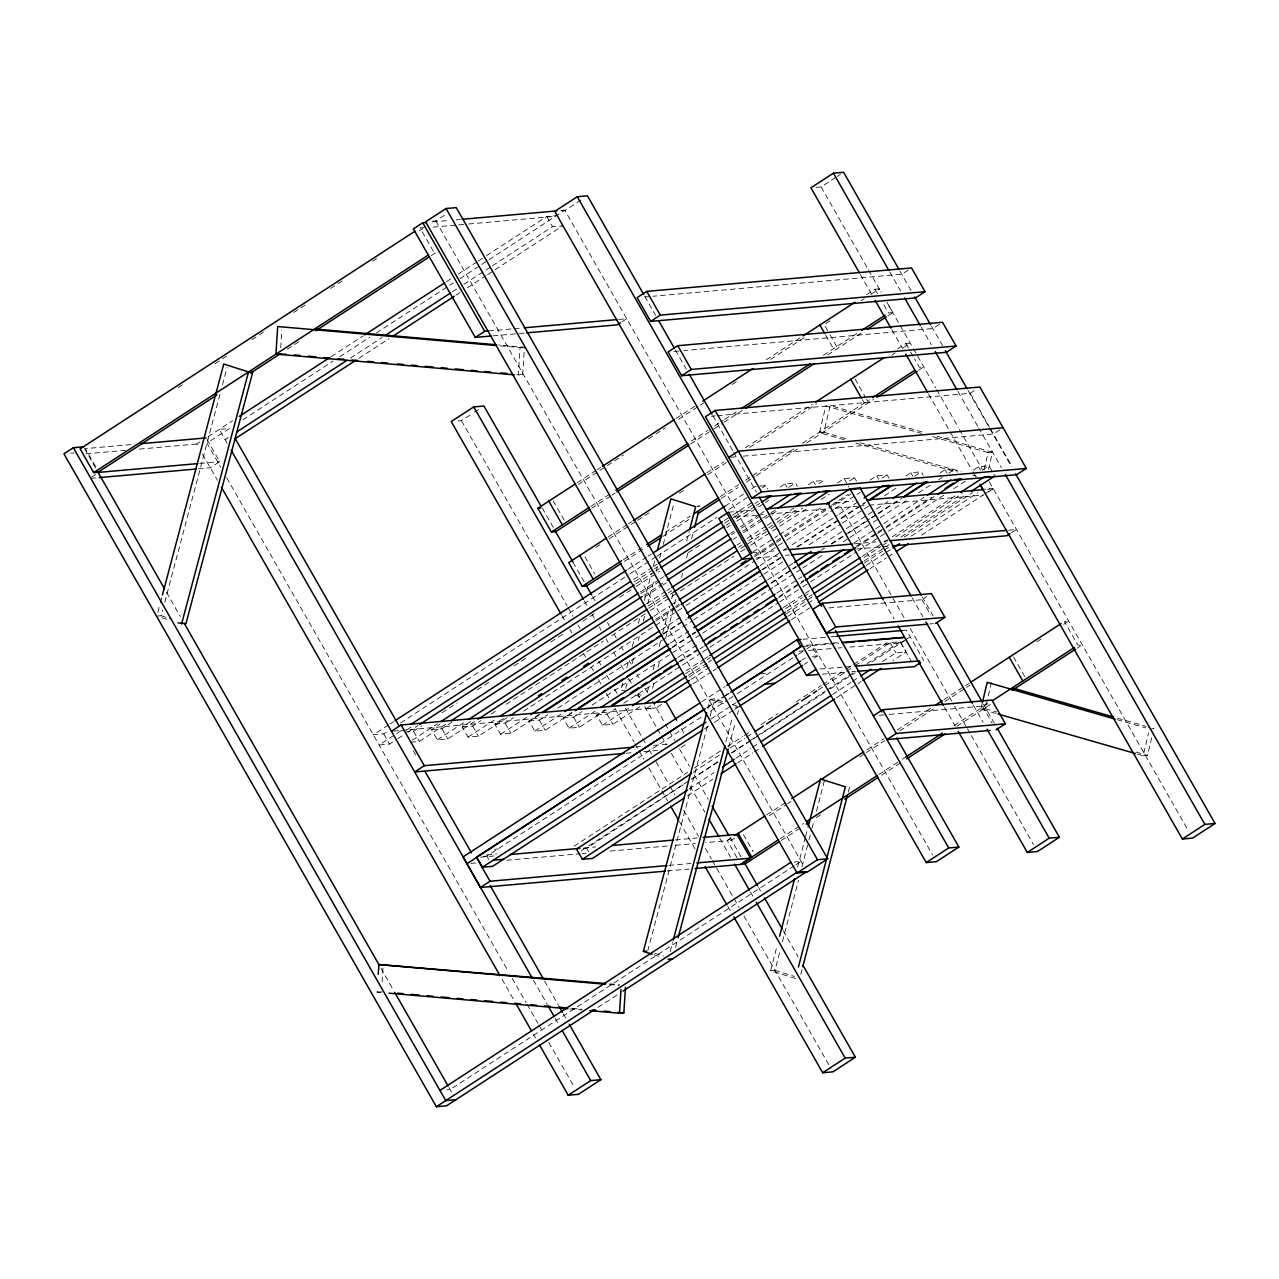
<?xml version="1.0" encoding="UTF-8"?>
<svg xmlns="http://www.w3.org/2000/svg" width="1279" height="1279" viewBox="0 0 1279 1279"><rect width="100%" height="100%" fill="white"/><g stroke="black" fill="none" stroke-linecap="round" stroke-linejoin="round"><path stroke-width="0.75" stroke-dasharray="5 3.75" d="M280.693 347.824L281.812 330.078M381.094 992.504L377.129 992.168L377.385 988.219M382.117 981.92L382.997 968.123M522.967 347.344L520.057 347.6L518.315 375.195L522.679 374.811L524.422 347.217L498.602 344.962M844.3 439.816L819.487 432.686L825.85 405.939L921.312 433.389M819.487 432.686L823.852 432.302L830.215 405.555L921.855 431.902M984.047 469.809L988.139 452.606L992.504 452.222L988.411 469.409M996.133 713.474L980.865 709.078L982.224 703.338M980.865 709.078L985.23 708.694L991.577 681.947M1137.415 754.098L1143.154 755.745L1148.59 732.819M1143.154 755.745L1147.519 755.361L1152.059 736.256M622.889 682.906L620.891 690.58L625.255 690.18M626.886 667.574L628.884 659.9M632.386 646.487L634.384 638.813M638.381 623.481L639.884 617.725M644.376 600.475L651.363 573.631M653.361 565.973L654.864 560.218M625.767 688.278L628.261 678.685M632.258 663.353L633.744 657.598M638.253 640.347L639.244 636.51M643.241 621.178L645.24 613.504M647.734 603.928L653.729 580.922M656.239 571.329L657.23 567.492M659.724 557.916L661.227 552.16M663.225 544.486L674.209 502.311M647.206 692.61L649.204 684.936M653.201 669.604L655.2 661.93M659.197 646.598L660.699 640.843M662.698 633.185L669.684 606.342M671.683 598.668L673.186 592.928M686.679 541.161L689.173 531.568M652.578 688.39L654.576 680.716M658.061 667.302L660.06 659.628M665.56 638.541L674.049 605.958M674.561 604.04L676.047 598.284M681.547 577.197L682.554 573.36M686.551 558.028L688.038 552.272M691.539 538.859L693.538 531.185M795.426 978.515L770.613 970.729L777.104 945.82M797.584 867.21L805.083 838.464M805.578 836.546L807.577 828.872M770.613 970.729L774.978 970.345L779.982 951.176M782.476 941.6L798.464 880.256M801.949 866.826L808.456 841.902M808.952 839.983L811.446 830.407M811.941 828.488L813.94 820.814M816.45 811.238L824.939 778.639M800.798 974.294L802.301 968.555M848.249 792.181L849.752 786.425L846.842 786.681M157.829 612.257L159.875 604.567M160.387 602.649L161.905 596.877M156.805 616.11L161.17 615.727L162.705 609.955M164.751 602.249L220.452 392.509M222.498 384.819L227.086 367.505M707.735 708.934L710.293 699.309L714.657 698.926L723.514 701.755M647.718 951L707.511 725.864M710.053 716.24L714.657 698.926M670.18 951.608L672.738 941.984M725.88 741.868L732.004 718.782M675.568 947.371L677.614 939.681M728.71 747.256L735.361 722.235M737.391 714.545L738.415 710.692M693.266 772.26L719.949 754.69M729.957 748.103L744.97 738.207M746.632 737.12L753.315 732.723M818.368 689.877L823.372 686.583M825.035 685.48L845.051 672.306M846.714 671.203L853.381 666.807M855.059 665.704L890.088 642.634L900.272 641.738L906.124 651.874L892.774 660.667M583.304 848.569L586.693 848.265L685.096 783.451M691.779 779.055L718.462 761.485M731.812 752.692L748.487 741.708M750.149 740.605L755.154 737.312M756.832 736.208L825.211 691.172M826.874 690.068L846.89 676.895M848.553 675.792L855.235 671.395M866.906 663.705L900.272 641.738M689.109 788.999L714.13 772.516M735.825 758.239L750.837 748.359M752.5 747.256L757.504 743.962M832.565 694.529L850.903 682.442M852.565 681.339L859.248 676.943M882.59 661.563L895.939 652.786L906.124 651.874M687.622 795.794L712.643 779.311M737.663 762.828L752.676 752.947M754.338 751.844L761.021 747.448M836.066 698.014L861.087 681.531M178.261 387.553L184.959 383.188M215.096 363.604L226.815 355.978M251.931 339.654L263.65 332.028M293.786 312.444L305.505 304.818M330.621 288.494L342.34 280.868M372.477 261.284L379.176 256.919M419.352 230.796L422.709 228.621M432.414 221.203L435.803 220.899L446.819 213.753M287.231 349.247L298.95 341.621M431.231 255.624L437.93 251.276M95.797 474.381L89.546 478.458L97.46 477.754M199.972 441.942L196.758 444.021L198.741 447.49M208.013 436.715L232.618 420.711M331.197 356.617L362.932 335.993M446.483 281.684L451.487 278.422M458.17 274.074L476.555 262.131M478.218 261.044L484.901 256.695M486.58 255.608L546.725 216.519L556.909 215.607M242.802 419.8L333.02 361.158M339.702 356.809L369.775 337.256M376.458 332.908L448.305 286.208M449.984 285.121L453.326 282.947M460.008 278.614L480.057 265.568M481.719 264.481L564.806 210.204L932.455 854.756M581.034 200.02L564.95 210.475L561.561 210.779M228.397 437.402L225.056 439.576L228.461 439.273M350.366 358.104L382.101 337.48M452.286 291.852L457.29 288.59M463.973 284.258L490.704 266.879M492.383 265.792L552.528 226.687L562.712 225.791L494.206 270.317M358.871 358.296L388.944 338.743M455.788 295.305L460.792 292.044M467.474 287.695L485.86 275.752M487.523 274.665L492.543 271.404M207.118 439.608L219.7 461.655L210.3 467.762L198.421 468.817M458.042 420.935L461.431 420.647L472.686 413.325M474.285 412.286L479.113 409.152M816.018 187.358L821.118 186.91L835.571 177.509M837.185 176.47L840.399 174.376M622.01 321.796L626.71 318.743L618.812 319.43M577.277 482.663L595.678 470.704M597.357 469.617L600.698 467.443M675.999 418.505L697.742 404.372M766.345 359.783L801.485 336.953M578.252 484.485L598.316 471.439M599.995 470.352L623.417 455.132M648.517 438.809L665.24 427.937M678.637 419.24L698.718 406.194M700.38 405.107L703.722 402.933M732.18 384.451L738.862 380.103M770.645 359.431L804.107 337.688M908.314 270.029L901.887 274.202L652.914 296.248M590.818 506.404L610.898 493.358M691.204 441.159L707.942 430.288M714.641 425.939L723.003 420.503M724.665 419.416L738.063 410.719M823.388 355.258L858.481 332.492M591.793 508.227L610.195 496.268M611.874 495.181L615.215 493.007M690.5 444.069L712.259 429.936M713.922 428.849L722.283 423.413M723.962 422.326L742.364 410.367M827.689 354.907L862.781 332.14M608.133 536.988L626.534 525.029M628.213 523.942L631.554 521.768M706.855 472.83L723.578 461.959M745.337 447.826L812.261 404.34M595.71 547.508L602.409 543.159M609.108 538.811L635.871 521.416M637.55 520.329L649.252 512.719M679.373 493.15L686.072 488.802M707.815 474.653L726.216 462.694M749.638 447.474L816.562 403.988M939.314 324.354L932.871 328.527L683.897 350.574M623.353 559.642L641.754 547.684M665.176 532.464L690.276 516.156M720.397 496.572L738.798 484.613M745.481 480.264L794.003 448.737M802.381 443.301L869.288 399.815M624.312 561.465L642.713 549.506M662.794 536.461L689.573 519.066M721.356 498.394L738.095 487.523M746.456 482.087L754.818 476.651M756.497 475.564L799.999 447.298M806.681 442.95L873.605 399.464M388.4 725.017L373.324 734.817L383.732 733.89L388.752 730.629M390.063 723.914L393.42 721.74M627.925 569.299L646.343 557.308M648.021 556.221L651.363 554.047M725.065 506.132L743.499 494.158M751.876 488.706L755.218 486.532L765.625 485.604L767.56 488.994M400.471 723.003L628.277 574.91M629.955 573.807L655.072 557.484M656.751 556.397L717.055 517.196M728.774 509.57L747.208 497.595M762.268 487.795L765.625 485.604M400.903 730.837L379.128 744.986L389.535 744.058L396.234 739.71M633.729 579.467L652.146 567.492M653.825 566.405L657.166 564.215M724.17 520.665L730.869 516.3M732.547 515.213L752.644 502.151M406.498 729.989L413.197 725.641M634.288 581.897L652.722 569.922M654.4 568.835L657.742 566.645M724.745 523.095L731.444 518.73M733.123 517.643L753.219 504.581M754.898 503.494L758.239 501.32M780.014 487.155L785.05 483.894L795.458 482.966L797.393 486.356M397.897 738.622L406.274 733.171M407.953 732.084L418.009 725.545M635.759 583.991L654.177 572.017M655.855 570.93L659.197 568.739M726.2 525.189L729.558 523.015M736.256 518.65L754.674 506.676M756.353 505.589L759.71 503.414M404.883 732.02L413.549 731.252L421.926 725.801M442.022 712.739L457.099 702.938M477.195 689.861L490.608 681.163M514.046 665.911L527.444 657.198M550.897 641.962L562.632 634.336M582.728 621.258L596.126 612.545M619.58 597.309L634.656 587.509M636.318 586.421L659.772 571.169M688.246 552.656L699.981 545.046M726.776 527.619L730.133 525.445M736.832 521.081L756.928 508.019M758.607 506.932L763.627 503.654M765.306 502.567L768.647 500.393M788.743 487.331L795.458 482.966M412.302 740.173L437.418 723.834M640.108 592.065L658.525 580.09M660.204 579.003L663.545 576.829M730.549 533.263L733.906 531.089M740.605 526.74L759.023 514.75M760.701 513.662L764.043 511.488M474.525 721.484L447.73 738.91L437.322 739.838L431.519 729.654L439.896 724.218M640.891 593.536L660.987 580.474M731.348 534.734L734.69 532.56M741.388 528.195L761.485 515.133M808.392 484.645L813.412 481.384L823.82 480.456L817.121 484.805M410.687 742.188L419.352 741.42L446.147 723.994M643.801 595.502L665.576 581.353M742.635 531.265L761.053 519.274M762.732 518.187L769.43 513.838M771.109 512.751L776.129 509.474M431.519 729.654L441.926 728.742L451.967 722.203M644.6 596.973L661.355 586.086M663.018 584.999L666.375 582.824M733.379 539.258L736.72 537.084M743.419 532.719L770.23 515.309M771.892 514.206L778.591 509.857M437.322 739.838L464.117 722.411M646.694 603.72L665.128 591.729M666.791 590.642L670.148 588.468M737.152 544.918L740.493 542.728M747.192 538.379L765.625 526.404M767.288 525.317L774.003 520.953M775.666 519.866L794.099 507.891M717.311 415.691L970.233 393.292L975.046 390.159M506.932 717.679L478.458 736.192L468.05 737.104L462.247 726.936L470.624 721.484M648.165 606.07L666.599 594.08M668.262 592.992L671.619 590.818M738.622 547.268L741.964 545.078M748.663 540.729L767.096 528.755M768.759 527.667L775.474 523.303M777.136 522.216L798.911 508.051M837.441 483.014L844.14 478.65L854.548 477.738L856.482 481.128M648.725 608.244L668.821 595.167M670.5 594.08L673.857 591.905M740.845 548.339L745.881 545.078M747.544 543.991L769.318 529.826M770.997 528.739L777.696 524.39M779.375 523.303L802.828 508.051M462.247 726.936L472.654 726.008L481.016 720.573M491.072 714.034L497.771 709.685M506.148 704.233L603.304 641.083M611.666 635.631L648.517 611.682M650.196 610.595L670.292 597.517M671.971 596.43L678.669 592.081M680.348 590.978L733.954 556.141M740.653 551.777L749.014 546.341M750.693 545.254L770.789 532.176M772.468 531.089L807.641 508.227M821.054 499.513L829.416 494.078M849.528 481L854.548 477.738M468.05 737.104L494.845 719.693M653.969 616.238L669.045 606.438M670.724 605.351L677.422 600.986M752.787 551.984L777.92 535.661M779.598 534.574L821.47 507.347M539.498 714.801L511.008 733.299L500.617 734.226L494.813 724.058L504.853 717.519M655.599 619.516L674.033 607.541M675.712 606.454L679.053 604.264M754.434 555.262L782.908 536.748M784.587 535.661L829.799 506.26M831.478 505.173L848.233 494.286M870.008 480.137L876.707 475.772L887.114 474.845L889.049 478.25M655.999 620.763L674.433 608.788M676.095 607.701L679.453 605.511M754.818 556.509L774.93 543.447M776.593 542.36L783.308 537.995M784.97 536.908L831.878 506.42M833.556 505.333L850.743 494.03M494.813 724.058L505.205 723.131L513.582 717.679M523.639 711.156L676.063 612.065M677.742 610.962L684.441 606.614M686.12 605.527L754.786 560.873M756.465 559.786L776.561 546.725M778.24 545.637L784.938 541.273M786.617 540.186L833.508 509.697M835.187 508.61L855.283 495.549M856.962 494.445L860.319 492.271M882.094 478.122L887.114 474.845M500.617 734.226L529.09 715.712M661.403 629.684L681.515 616.622M760.238 565.446L782.013 551.281M783.691 550.194L790.39 545.845M792.069 544.758L837.281 515.357M838.96 514.254L859.056 501.192M572.001 712.851L545.206 730.277L534.798 731.204L528.994 721.02L539.051 714.497M663.002 633.904L683.098 620.843M761.82 569.667L783.595 555.502M796.993 546.788L860.655 505.413M862.318 504.326L865.675 502.151M905.868 476.012L910.904 472.75L921.296 471.823L923.23 475.212M663.433 634.208L686.887 618.972M762.268 569.97L784.043 555.805M797.441 547.092L864.444 503.542M528.994 721.02L539.402 720.109L547.78 714.657M557.836 708.118L691.827 621.002M693.506 619.915L762.172 575.278M763.851 574.191L785.626 560.026M809.079 544.79L840.911 524.086M842.573 522.999L862.685 509.937M864.348 508.85L871.047 504.486M884.46 495.788L896.179 488.162M914.597 476.188L921.296 471.823M534.798 731.204L563.272 712.691M670.484 643.001L688.901 631.011M767.624 579.835L787.72 566.773M789.399 565.686L792.756 563.495M822.909 543.895L844.684 529.746M846.346 528.659L866.459 515.597M868.121 514.494L874.82 510.145M876.499 509.058L889.896 500.345M999.874 429.824L993.447 433.997L740.525 456.395M606.198 709.829L579.403 727.255L568.995 728.167L563.192 717.999L571.569 712.547M672.067 647.222L690.484 635.231M692.163 634.144L695.52 631.97M770.885 582.968L790.982 569.906M792.66 568.819L796.018 566.629M821.134 550.306L824.491 548.115M831.19 543.767L869.72 518.714M871.383 517.627L876.419 514.366M878.081 513.279L898.194 500.201M940.065 472.99L945.085 469.713L955.493 468.801L957.427 472.191M672.514 647.526L690.932 635.535M692.61 634.448L695.952 632.274M771.333 583.272L791.429 570.21M793.108 569.107L796.449 566.933M831.638 544.071L846.714 534.27M848.377 533.183L870.152 519.018M871.83 517.931L876.85 514.67M878.529 513.582L901.983 498.33M563.192 717.999L573.6 717.071L581.977 711.636M592.017 705.097L694.193 638.669M695.872 637.582L700.892 634.32M702.571 633.233L772.916 587.493M774.594 586.406L794.691 573.328M796.369 572.241L801.389 568.979M803.068 567.892L823.164 554.83M843.277 541.752L848.297 538.491M849.975 537.404L871.75 523.239M873.413 522.152L878.449 518.89M880.112 517.803L908.602 499.29M918.642 492.751L932.039 484.038M938.738 479.689L942.095 477.515M948.794 473.15L955.493 468.801M568.995 728.167L597.469 709.653M677.87 657.39L699.645 643.241M776.689 593.136L796.785 580.074M798.464 578.987L801.821 576.813M853.748 543.047L873.845 529.986M875.523 528.898L882.222 524.534M883.885 523.447L924.093 497.323M639.66 706.871L612.865 724.282L602.457 725.209L596.653 715.041L605.031 709.589M678.733 661.675L698.83 648.613M779.231 596.334L799.327 583.272M801.006 582.185L804.347 580.011M856.275 546.245L876.371 533.183M878.049 532.096L884.748 527.731M886.427 526.644L931.656 497.243M973.527 470.017L978.547 466.755L988.955 465.828L994.758 476.012M679.9 661.914L698.318 649.94M699.997 648.853L703.354 646.662M778.719 597.661L798.815 584.599M800.494 583.512L803.851 581.337M857.442 546.485L875.875 534.51M877.554 533.423L884.253 529.058M885.915 527.971L936.18 495.309M596.653 715.041L607.061 714.114L615.439 708.662M623.8 703.226L680.764 666.199M682.426 665.112L700.86 653.137M702.539 652.05L777.904 603.033M779.582 601.945L801.357 587.796M803.036 586.709L856.626 551.857M858.305 550.769L886.779 532.256M888.457 531.169L943.726 495.229M953.782 488.706L965.501 481.08M982.256 470.192L988.955 465.828M602.457 725.209L630.931 706.695M686.199 670.756L702.954 659.868M704.633 658.781L707.974 656.607M783.356 607.605L810.151 590.179M862.078 556.429L882.174 543.351M883.853 542.264L890.552 537.915M892.23 536.828L957.555 494.349M685.512 673.729L705.544 660.667M707.207 659.58L710.548 657.406M785.674 608.484L802.349 597.645M804.011 596.558L810.678 592.225M864.012 557.5L880.687 546.661M882.35 545.573L887.354 542.312M895.684 536.892L962.352 493.502M688.23 675.28L706.663 663.305M708.342 662.218L711.684 660.044M787.065 611.042L807.161 597.964M808.84 596.877L812.181 594.703M864.108 560.953L884.205 547.876M885.883 546.788L889.241 544.614M900.96 536.988L966.284 494.525M689.077 677.135L710.788 663.002M785.914 614.064L812.597 596.701M864.268 563.064L882.59 551.137M884.269 550.05L890.935 545.717M904.269 537.036L972.6 492.559M650.979 705.512L645.959 708.774L656.207 707.831L664.281 702.587M691.044 679.421L709.413 667.462M787.88 616.35L806.218 604.423M807.88 603.336L814.547 599.004M866.219 565.366L884.556 553.439M886.219 552.352L892.886 548.02M911.224 536.077L977.875 492.687M692.946 683.913L711.316 671.955M712.979 670.867L716.32 668.693M791.461 619.755L809.799 607.813M869.8 568.771L886.459 557.916M888.138 556.829L893.126 553.583M921.472 535.134L983.135 495.005M984.798 493.918L993.128 488.498L982.88 489.441M988.443 491.903L993.255 488.77L987.34 489.297M701.819 701.707L725.193 686.503M707.351 707.399L724.058 696.543M725.721 695.456L729.062 693.298M681.067 747.464L687.494 743.291M1011.657 532.608L1016.469 529.474L1008.571 530.177M828.728 607.973L921.967 599.707L926.667 596.653M574.063 846.186L687.622 772.356M694.289 768.024L721.02 750.645M727.703 746.312L742.731 736.528M744.394 735.441L751.077 731.108M761.101 724.585L777.792 713.73M796.162 701.787L821.214 685.512M822.877 684.425L844.588 670.308M846.266 669.221L889.688 641.003M581.274 850.791L689.813 780.222M691.491 779.151L718.206 761.772M731.572 753.091L751.604 740.061M753.267 738.974L759.95 734.626M761.629 733.538L828.424 690.116M830.087 689.029L850.135 675.999M851.798 674.912L855.139 672.754M871.846 661.898L906.907 639.1M766.649 814.899L786.729 801.853M867.034 749.654L883.773 738.782M897.155 730.085L930.616 708.326M943.998 699.629L964.078 686.583M965.757 685.496L969.098 683.322M769.287 815.634L786.025 804.763M787.688 803.676L791.046 801.501M859.632 756.912L864.652 753.651M866.331 752.564L884.732 740.605M899.792 730.821L934.933 707.974M944.957 701.452L965.037 688.406M966.716 687.319L970.058 685.144M889.225 714.417L982.464 706.152L987.164 703.098M780.19 838.64L803.612 823.42M878.913 774.482L900.656 760.35M902.334 759.262L905.676 757.088M954.198 725.545L987.66 703.802M781.149 840.463L801.23 827.417M816.29 817.633L822.989 813.268M881.551 775.218L901.615 762.172M956.836 726.28L991.96 703.45M794.291 865.787L450.128 1089.532L446.739 1089.836M795.97 864.7L800.974 861.438L794.195 862.046M597.948 1007.388L617.997 994.359M866.65 294.666L874.996 289.246L879.312 288.894L881.247 292.283M825.866 323.555L832.549 319.222M860.943 300.805L864.284 298.647M870.951 294.314L879.312 288.894M887.834 315.881L892.854 312.636L887.05 302.452M897.506 348.991L905.852 343.571L910.168 343.22L901.807 348.639M891.799 355.13L895.14 352.972M918.69 370.207L923.71 366.961L919.393 367.313L914.565 358.839M706.871 707.703L723.61 696.847M725.273 695.76L728.63 693.586M483.462 856.402L486.851 856.099L703.674 715.489M710.357 711.14L727.096 700.284M728.774 699.197L735.457 694.849M737.136 693.762L796.881 655.2M710.948 718.99L731.028 705.96M732.707 704.873L736.049 702.715M704.393 728.95L712.771 723.53M714.433 722.443L732.851 710.484M734.514 709.413L737.871 707.239M849.832 647.078L900.768 642.921L903.917 640.891M905.484 639.868L910.2 636.814M736.96 857.665L727.223 840.511L731.924 837.457L727.287 840.703L705.416 842.637M1036.949 641.706L1043.632 637.374M1063.664 624.376L1068.684 621.13L1064.368 621.482L1077.909 645.224L1082.226 644.872L1077.206 648.117M734.674 838.113L731.524 840.159L727.223 840.511M798.528 654.145L805.099 649.924M806.745 648.869L811.669 645.703L817.425 655.919L814.131 658.03M802.301 659.98L805.594 657.87M804.267 664.361L807.561 662.25M432.638 221.906L448.417 220.516M456.299 219.812L460.248 219.46M560.857 210.555L564.806 210.204M424.388 227.534L420.024 227.918L433.565 251.659M433.101 227.134L456.779 225.04M458.745 224.864L466.643 224.177M468.61 224.001L555.406 216.311M645.016 296.952L650.931 296.424M488.626 330.957L512.287 328.863M514.27 328.687L522.152 328M493.039 335.849L524.598 333.052M674.017 351.453L681.931 350.75M130.922 444.58L85.389 448.609L96.037 467.267M70.745 453.214L74.134 452.91M85.901 453.837L125.486 450.336M139.347 449.105L200.148 443.717M711.38 416.219L715.329 415.867M199.892 463.414L219.7 461.655M730.645 457.274L738.543 456.571M697.119 506.532L700.029 506.26L696.479 505.157M834.819 502.487L838.209 502.183L904.301 618.045M728.486 512.224L752.196 510.129M835.187 502.775L852.965 501.192M734.642 517.084L756.385 515.165M758.351 514.989L766.265 514.286M768.231 514.11L827.513 508.866M835.427 508.163L857.154 506.244M859.136 506.068L867.034 505.365M869.017 505.189L983.615 495.037M751.7 552.928L775.41 550.817M783.308 550.13L787.256 549.778M854.452 543.831L876.179 541.896M884.093 541.193L888.042 540.857M755.889 557.964L777.616 556.045M785.53 555.342L789.479 554.99M856.658 549.043L880.368 546.948M882.35 546.772L890.248 546.069M929.561 623.976L933.526 623.624M802.972 639.292L828.824 637.006M830.806 636.83L836.77 636.303M902.398 630.483L906.379 630.131L923.742 660.556M803.196 646.455L838.656 643.257M812.325 656.367L817.425 655.919M760.445 673.889L768.935 673.138M393.42 731.092L399.336 730.565M401.318 730.389L656.255 707.815M735.073 707.223L739.438 706.839M879.297 715.297L887.226 714.593M635.743 746.968L643.657 746.265M653.537 745.385L667.366 744.17M626.102 753.235L634.016 752.532M643.897 751.668L657.726 750.437M1149.501 728.998L1153.866 728.614L1148.142 726.968M494.461 849.352L497.851 849.048M486.867 854.852L496.812 853.956M480.472 857.154L496.38 855.747M583.848 847.993L595.79 846.938M675.312 839.903L697.167 837.969M470.832 863.421L480.792 862.51M506.612 860.255L580.17 853.732M582.169 853.557L586.134 853.205M610.003 851.095L667.654 845.995M675.6 845.291L695.488 843.532M668.965 865.403L690.836 863.469M667.27 870.967L689.141 869.033M377.129 992.168L381.494 991.769M892.854 312.636L888.537 312.987L883.709 304.498M806.33 645.287L837.681 642.729M798.879 651.235L806.713 650.595M808.68 650.435L836.114 648.197M838.065 648.037L841.982 647.718M819.871 669.029L843.389 667.11M845.355 666.951L851.222 666.471M822.221 674.177L849.656 671.939M851.606 671.779L855.523 671.459M500.201 345.874L520.057 347.6M516.716 374.283L522.679 374.811M609.715 983.855L619.644 984.718M609.316 984.59L619.26 985.454M572.209 1008.348L582.137 1009.211M569.826 1008.907L581.753 1009.946M937.123 436.299L992.504 452.222M932.759 436.683L988.139 452.606M823.852 432.302L848.664 439.432M860.127 442.726L961.312 471.823M972.775 475.117L976.596 476.22M855.763 443.11L955.045 471.663M1117.59 718.19L1146.24 726.424M1117.047 719.661L1145.68 727.911M985.23 708.694L996.677 711.987M1136.056 752.068L1147.519 755.361M637.661 694.081L641.211 695.184M635.071 695.025L643.945 697.806M774.978 970.345L794.483 976.469M732.355 704.585L737.679 706.28M710.293 699.309L726.232 704.409M161.17 615.727L171.786 619.116M162.113 617.805L167.421 619.5M654.8 953.271L663.641 956.084M653.969 954.774L661.051 957.044M890.088 642.634L895.939 652.786M586.693 848.265L588.644 851.638M970.233 393.292L989.578 427.218M990.538 428.913L1011.833 466.227M899.92 271.004L911.767 291.788M931.528 326.433L942.559 345.49M968.075 390.511L988.827 426.882M989.818 428.609L1011.545 466.707M889.736 271.899L900.608 290.957M921.344 327.328L931.224 344.643M957.891 391.406L977.652 426.051M978.643 427.778L1001.361 467.618M821.118 186.91L867.546 268.318M868.521 270.045L881.375 292.555M887.29 302.947L935.7 387.809M936.692 389.551L958.419 427.65M959.41 429.376L982.128 469.217M989.259 481.719L1188.607 831.19M978.547 466.755L980.481 470.144M874.996 289.246L877.906 294.33M905.852 343.571L909.721 350.35M910.696 352.045L913.59 357.145M860.319 274.409L871.191 293.467M891.927 329.838L902.798 348.879M928.49 393.916L949.226 430.288M950.217 432.014L971.944 470.112M972.935 471.855L975.893 477.051M945.085 469.713L947.02 473.102M910.904 472.75L912.838 476.14M825.163 326.337L829.032 333.116M829.991 334.81L837.729 348.384M855.043 378.968L865.691 397.625M866.65 399.32L868.585 402.709M1013.56 656.878L1026.142 678.925M825.69 335.162L833.428 348.735M862.35 399.672L864.284 403.061M876.707 475.772L878.641 479.161M922.271 596.877L933.126 615.902M983.439 704.105L994.279 723.131M921.967 599.707L930.68 614.975M982.464 706.152L992.136 723.115M844.14 478.65L848.984 487.139M912.087 597.789L922.942 616.814M973.255 705.017L983.119 722.299M910.216 628.421L953.622 704.521M954.614 706.248L966.444 727M967.436 728.726L970.393 733.922M971.385 735.649L1033.528 844.604M884.253 601.658L894.117 618.956M944.43 707.159L955.285 726.184M813.412 481.384L815.347 484.773M900.768 642.921L911.415 661.579M785.05 483.894L786.985 487.283M644.76 296.296L655.615 315.353M675.376 349.982L686.247 369.039M712.915 415.803L732.675 450.432M733.666 452.174L756.385 491.999M792.596 609.715L796.465 616.494M546.725 216.519L552.528 226.687M435.803 220.899L803.292 865.18M553.152 500.792L564.758 521.145M584.967 556.813L594.639 573.775M743.483 834.723L753.155 851.686M681.371 728.678L684.265 733.762M542.168 507.923L553.775 528.275M573.024 562.248L584.695 582.664M592.593 596.526L595.566 601.722M607.413 622.505L609.396 625.975M614.336 634.624L616.302 638.093M621.242 646.758L623.225 650.212M629.156 660.603L631.123 664.073M637.054 674.465L639.02 677.934M644.952 688.326L646.934 691.779M652.338 701.052L674.593 740.285M679.533 748.934L689.413 766.249M694.353 774.914L708.182 799.167M729.909 837.265L741.196 857.122M758.559 887.498L760.541 890.951M783.26 930.792L798.08 956.772M584.391 600.89L587.349 606.086M592.289 614.751L594.271 618.205M599.212 626.87L601.178 630.339M606.118 638.988L608.101 642.458M614.032 652.85L615.998 656.319M620.939 664.968L623.896 670.164M628.836 678.829L631.81 684.025M637.741 694.417L639.708 697.886M644.648 706.536L656.511 727.319M657.486 729.062L660.46 734.258M661.451 735.985L666.375 744.65M671.315 753.299L684.169 775.825M690.084 786.217L704.905 812.181M719.725 838.161L730.597 857.218M750.357 891.863L753.315 897.059M461.431 420.647L567.141 605.958M568.116 607.685L573.056 616.35M577.996 625.015L579.979 628.469M598.748 661.387L600.73 664.84M606.646 675.232L609.619 680.428M614.559 689.093L617.517 694.289M625.415 708.134L645.176 742.779M649.124 749.702L652.098 754.898M656.047 761.836L668.885 784.347M669.876 786.073L674.816 794.739M683.705 810.326L698.526 836.306M705.432 848.425L711.364 858.817M712.355 860.559L733.091 896.915M734.082 898.657L739.022 907.307M743.962 915.972L829.911 1066.654M561.897 615.519L565.846 622.441M569.794 629.38L571.761 632.833M583.624 653.617L585.606 657.086M591.522 667.478L593.504 670.947M598.444 679.597L601.402 684.793M606.342 693.458L609.316 698.654M615.231 709.046L634 741.948M634.992 743.691L637.949 748.87M638.94 750.613L643.881 759.262M648.821 767.928L667.59 800.83M679.453 821.614L695.248 849.336M727.847 906.491L730.821 911.687M607.061 714.114L612.865 724.282M573.6 717.071L579.403 727.255M539.402 720.109L545.206 730.277M505.205 723.131L511.008 733.299M472.654 726.008L478.458 736.192M441.926 728.742L447.73 738.91M413.549 731.252L419.352 741.42M413.181 750.629L416.155 755.825M544.582 980.977L558.411 1005.23M563.352 1013.895L566.309 1019.091M227.166 443.253L219.253 429.392L229.437 428.497L206.942 443.126L220.771 467.363M533.407 980.146L547.236 1004.399M555.134 1018.26L558.092 1023.456M383.732 733.89L389.535 744.058M226.703 477.754L508.243 971.369M512.192 978.291L526.021 1002.528M527.012 1004.271L537.883 1023.312M538.875 1025.055L542.824 1031.977M548.755 1042.369L574.431 1087.406M202.562 454.205L217.51 480.392M502.007 979.186L513.87 999.97M533.631 1034.615L535.597 1038.068M84.494 448.497L96.101 468.849M166.51 592.289L180.339 616.526M380.854 968.091L393.708 990.601M449.025 1087.582L452.063 1092.921M486.851 856.099L488.77 859.504"/><path stroke-width="1.5" d="M514.334 374.843L275.944 354.123L277.703 326.529L496.22 345.522M378.248 974.422L378.872 964.558L184.288 623.449M589.699 1010.634L619.484 1013.224L620.986 989.578M619.484 1013.224L623.848 1012.84L625.479 987.212M982.672 701.436L987.212 682.331L1115.144 719.118M657.358 550.625L670.851 498.874L695.664 506.66L689.669 529.666M694.529 527.348L698.526 512.016M779.614 936.228L794.595 878.721M808.088 826.953L820.574 779.039L823.484 778.767M798.432 967.02L845.387 786.825L820.574 779.039M802.796 966.636L847.258 796.018M162.417 594.943L223.745 364.035L248.526 371.949L252.89 371.565L185.951 623.64L178.037 622.889M181.586 624.024L248.526 371.949M652.194 954.214L643.353 951.384L706.711 712.787M673.25 940.065L724.857 745.721M678.126 937.747L728.199 749.174M691.603 773.363L576.509 849.16L582.377 859.312L592.561 858.401L684.297 797.984M754.978 731.62L763.323 726.136M766.649 723.93L798.352 703.066M801.677 700.86L810.023 695.376M813.364 693.17L816.689 690.98M582.377 859.312L687.447 790.102M722.475 767.032L734.146 759.342M760.829 741.756L830.886 695.616M860.911 675.856L870.919 669.253M720.988 773.811L736.001 763.931M762.684 746.344L834.404 699.117M862.749 680.444L881.103 668.357M83.535 446.803L73.351 447.714L63.95 453.821L436.363 1106.719L446.547 1105.807L594.607 1009.563M426.706 222.434L422.773 222.786L413.373 228.893L475.276 337.416L491.056 336.025M446.051 208.525L425.619 221.811L797.057 873.013L807.241 872.102L827.689 858.817L456.251 207.614L446.051 208.525L817.505 859.728L827.689 858.817M414.988 231.195L80.129 448.881L93.671 472.622L98.035 472.239L216.918 394.955M93.671 472.622L428.529 254.937M250.396 373.196L280.533 353.596M315.705 330.733L429.552 256.727M239.301 416.362L329.518 357.704M364.611 334.906L444.804 282.771M643.769 294.57L587.461 195.847L577.277 196.742L554.766 211.371L926.22 862.574L936.404 861.678L958.898 847.05L896.659 737.935M236.759 431.966L347.025 360.278M385.443 335.306L450.608 292.939M235.24 438.665L355.53 360.47M392.301 336.569L454.109 296.392M475.276 337.416L484.677 331.309L488.626 330.957M646.742 291.388L637.102 297.655L650.643 321.397L915.428 297.943L925.069 291.676L911.527 267.935L646.742 291.388L660.284 315.13L925.069 291.676M541.225 506.468L483.926 406.019L473.742 406.914L451.247 421.542L560.905 613.792M898.929 269.277L843.612 172.281L833.428 173.193L810.918 187.805L859.328 272.683M620.443 322.804L617.309 324.85L526.564 332.876M650.643 321.397L660.284 315.13M677.742 345.714L668.102 351.981L681.643 375.722L946.428 352.269L956.068 346.001L942.527 322.26L677.742 345.714L691.284 369.455L956.068 346.001M681.643 375.722L691.284 369.455M590.115 509.314L555.71 531.664L551.393 532.016L537.851 508.275L575.614 483.75M602.377 466.355L674.321 419.592M702.763 401.11L752.963 368.48M803.148 335.865L854.964 302.244M715.089 410.479L705.448 416.746L751.876 498.139L1016.661 474.701L1026.302 468.434L979.874 387.025L715.089 410.479L761.517 491.871L1026.302 468.434M551.393 532.016L589.155 507.491M615.918 490.097L687.862 443.333M741.404 408.545L810.007 363.955M616.878 491.919L688.821 445.156M745.721 408.193L814.307 363.604M728.662 457.45L738.303 451.183L1003.088 427.73M620.97 563.639L586.565 585.99L582.249 586.342L568.707 562.6L606.47 538.075M633.233 520.681L705.177 473.917M815.602 402.166L884.141 357.656M582.249 586.342L621.674 560.73M646.774 544.422L661.835 534.638M693.618 513.982L718.718 497.659M647.734 546.245L661.131 537.548M697.934 513.63L719.677 499.481M395.099 720.653L626.246 570.386M653.041 552.96L725.065 506.132M391.438 731.252L401.078 724.985L665.895 701.547L676.527 720.189M751.876 498.139L761.517 491.871M410.943 724.298L630.371 581.641M658.845 563.128L722.491 521.752M419.672 724.458L634.08 585.079M660.875 567.652L724.522 526.277M761.373 502.311L771.429 495.788L766.233 496.252M440.775 721.66L638.429 593.152M665.224 575.742L728.87 534.35M767.4 509.314L790.854 494.062M451.183 720.732L642.122 596.59M667.254 580.266L730.901 538.875M777.808 508.387L801.262 493.15L794.323 493.758M469.153 719.15L645.016 604.807M671.827 587.381L735.473 546.005M795.778 506.804L819.215 491.552M477.882 719.31L647.046 609.332M673.857 591.905L737.503 550.53M806.17 505.876L829.623 490.624L822.685 491.248M633.776 747.144L424.292 765.689L414.652 771.956L624.136 753.411M499.865 716.416L652.29 617.325M679.101 599.899L751.7 552.928L728.486 512.224L718.83 518.491L742.06 559.195L751.924 558.315M826.49 504.07L849.943 488.834L911.112 596.062M538.363 695.744L541.704 693.57M561.801 680.492L566.837 677.231M583.576 666.343L588.612 663.066M741.037 563.975L746.057 560.714M510.273 715.505L654.32 621.85M681.131 604.423L751.476 558.699M530.753 714.625L659.74 630.771M686.535 613.36L758.559 566.533M864.092 497.931L882.51 485.956L889.449 485.333M542.392 712.307L652.945 640.443M656.303 638.269L661.323 634.992M688.118 617.581L760.142 570.754M870.695 498.874L890.792 485.812M542.84 712.611L661.771 635.295M688.566 617.885L760.589 571.058M869.464 500.265L892.918 485.029M564.95 711.604L668.805 644.088M693.921 627.749L765.945 580.922M794.419 562.408L811.174 551.521M893.254 498.171L916.707 482.918M578.268 708.198L623.497 678.797M626.838 676.623L668.709 649.396M697.183 630.883L767.544 585.142M797.696 565.542L819.471 551.393M904.892 495.852L926.667 481.703M575.358 710.676L670.836 648.613M697.631 631.187L767.976 585.446M798.128 565.846L819.903 551.697M903.661 497.243L927.115 482.007L923.646 482.311M600.81 707.479L676.191 658.477M702.986 641.051L775.01 594.239M803.5 575.726L843.692 549.586M927.451 495.133L950.889 479.897M611.73 705.241L623.449 697.615M630.147 693.25L638.525 687.814M641.882 685.64L646.902 682.362M651.922 679.101L660.3 673.649M663.657 671.475L672.035 666.039M708.87 642.074L715.585 637.725M720.605 634.448L725.625 631.187M730.645 627.925L737.359 623.56M742.38 620.299L749.078 615.934M754.098 612.673L759.134 609.412M765.833 605.047L774.195 599.611M809.383 576.733L817.761 571.297M821.102 569.123L827.801 564.758M832.821 561.497L839.536 557.132M844.556 553.871L851.254 549.522M945.053 488.53L953.431 483.094M956.772 480.904L960.129 478.73M611.218 706.568L678.222 663.002M705.017 645.575L777.04 598.748M805.53 580.25L855.779 547.572M937.843 494.222L961.296 478.97L954.358 479.593M632.609 705.608L682.858 672.946M709.653 655.519L781.677 608.692M811.829 589.091L860.399 557.516M960.913 492.175L984.35 476.923L989.562 476.475M644.68 703.594L686.567 676.367M713.362 658.957L785.386 612.129M813.86 593.616L862.43 562.041M971.305 491.248L994.758 476.012M654.32 703.338L689.381 680.508M716.096 663.114L786.217 617.437L784.283 614.048M816.21 597.917L864.556 566.453M892.886 548.02L899.553 543.671M664.568 702.395L691.284 685M717.983 667.606L789.782 620.843M818.128 602.393L868.137 569.858M896.467 551.409L908.138 543.815M935.509 623.449L944.909 617.341L931.368 593.6L822.237 603.272L812.852 609.38L826.394 633.121L927.579 624.152M700.141 702.795L463.014 856.962L480.392 887.514L665.288 871.143M726.856 685.416L796.993 639.82L800.974 639.468M466.851 863.773L704.01 709.573M730.725 692.211L800.862 646.614L796.993 639.82M826.394 633.121L835.779 627.014L944.909 617.341M1010.042 533.663L1006.829 535.741L892.23 545.893M480.392 887.514L490.049 881.247L666.983 865.579M873.349 715.824L882.734 709.717L991.864 700.045L1005.406 723.786L996.005 729.893M735.073 835.411L764.97 815.986M791.749 798.592L863.693 751.828M935.636 705.065L942.319 700.716M970.761 682.235L1061.026 623.64M1005.406 723.786L896.275 733.459L886.891 739.566L990.058 730.421M703.13 837.425L736.928 834.436L750.469 858.177L740.829 864.444L695.105 868.505M779.487 841.55L745.065 863.901L740.765 864.252L778.527 839.727M806.969 821.246L877.234 775.57M905.676 757.088L942.479 733.155M992.68 700.54L1074.568 647.382M806.25 824.156L809.607 821.981M844.732 799.135L878.193 777.392M906.635 758.911L945.117 733.89M1012.041 690.404L1075.543 649.204M439.944 1090.427L790.79 862.35M436.363 1106.719L796.593 872.518L806.777 871.623L623.001 991.097M797.057 873.013L817.505 859.728M539.546 1045.007L568.196 1095.224L590.706 1080.595L600.89 1079.7L569.267 1024.271M926.22 862.574L948.714 847.945L958.898 847.05M600.89 1079.7L578.38 1094.328L568.196 1095.224M958.243 731.364L1027.293 852.422L1049.212 838.177L1059.396 837.265L997.252 728.327M1059.396 837.265L1037.477 851.526L1027.293 852.422M733.778 916.883L822.685 1072.745L845.195 1058.117L855.379 1057.221L803.02 965.421M980.833 485.7L1182.372 839.024L1204.866 824.395L1215.05 823.484L1015.494 473.646M855.379 1057.221L832.869 1071.85L822.685 1072.745M1215.05 823.484L1192.556 838.113L1182.372 839.024M861.822 330.318L885.196 315.146M867.801 328.879L886.171 316.968M872.63 397.641L914.389 370.558M876.946 397.289L917.027 371.294M705.193 708.79L476.667 857.01L482.423 867.21L492.607 866.315L702.731 730.037M731.972 691.411L793.268 651.89M802.413 645.607L792.996 651.714L806.537 675.456L818.304 674.497M482.423 867.21L705.928 722.251M737.727 701.627L800.67 661.035M739.534 706.152L802.62 665.416M806.537 675.456L815.954 669.349M920.592 662.602L914.309 666.663L857.49 671.299M462.215 219.285L556.909 210.907M524.134 327.824L616.846 319.606M275.944 354.123L286.272 354.267M140.818 443.701L206.159 437.914M98.931 472.351L197.925 463.59M99.442 477.579L196.438 468.993M851.638 488.69L860.351 487.907M766.025 508.898L829.256 503.302M866.794 499.977L983.375 489.649M789.239 549.602L852.469 544.007M890.008 540.681L1006.605 530.353M791.445 554.814L854.676 549.219M836.77 636.303L902.398 630.483M844.62 642.729L854.564 641.85M858.545 641.498L870.471 640.443M874.452 640.092L904.285 637.454M764.49 684.249L774.674 683.338M510.289 854.516L579.883 848.345M611.682 845.531L673.314 840.079M493.422 860.159L503.606 859.264M696.799 862.941L750.469 858.177M643.353 951.384L646.263 951.128M668.134 959.298L672.498 958.914M455.932 1099.7L445.747 1100.611L73.351 447.714M537.851 508.275L540.729 508.035M841.614 642.41L904.317 637.294M855.155 666.151L919.809 660.875M315.833 329.071L496.62 344.786M294.218 354.954L300.181 355.466M308.127 356.154L316.073 356.857M324.019 357.544L329.982 358.056M337.928 358.744L343.891 359.271M351.837 359.959L357.784 360.47M367.728 361.333L373.676 361.861M381.622 362.549L387.585 363.06M397.529 363.923L403.477 364.451M411.422 365.139L417.386 365.65M425.331 366.354L433.277 367.041M441.223 367.728L447.186 368.24M455.132 368.944L463.078 369.631M471.024 370.318L476.987 370.83M484.933 371.534L490.896 372.045M500.824 372.908L506.788 373.42M605.734 983.519L378.872 964.558L605.351 984.254M397.385 993.159L403.349 993.671M411.294 994.359L419.24 995.062M427.186 995.749L433.149 996.261M441.095 996.949L449.041 997.652M456.987 998.339L462.95 998.851M470.896 999.538L476.843 1000.066M484.789 1000.754L492.735 1001.441M500.681 1002.128L506.644 1002.656M514.59 1003.344L520.553 1003.855M530.481 1004.718L536.445 1005.246M544.39 1005.933L550.354 1006.445M558.299 1007.149L566.245 1007.836M592.065 1010.074L596.046 1010.426M603.992 1011.113L609.955 1011.625M617.901 1012.328L623.848 1012.84M389.056 993.191L567.844 1008.731M1012.584 687.99L1113.769 717.087M998.036 714.018L1135.512 753.555M914.741 296.984L930.536 324.69M945.357 350.67L967.1 388.768M833.428 173.193L888.745 270.173M904.557 297.879L920.352 325.601M935.173 351.581L956.916 389.679M1005.31 474.541L1204.866 824.395M875.14 300.389L890.951 328.095M905.756 354.075L927.499 392.173M979.986 484.357L982.88 489.441M819.887 324.994L824.715 333.467M850.743 379.319L861.375 397.977M1009.243 657.23L1022.784 680.972M860.127 487.923L921.296 595.151M937.075 622.825L982.448 702.379M925.9 621.994L972.264 703.274M987.068 729.222L1049.212 838.177M828.025 503.079L883.261 599.931M898.066 625.863L943.438 705.416M822.237 603.272L835.779 627.014M882.734 709.717L896.275 733.459M658.589 320.549L674.385 348.256M689.205 374.235L711.923 414.076M759.342 497.195L821.582 606.31M835.411 630.563L881.839 711.955M577.277 196.742L948.714 847.945M422.773 222.786L484.677 331.309M548.835 501.144L562.376 524.886M579.691 555.47L593.232 579.211M738.207 833.38L751.748 857.122M555.054 530.721L572.848 561.897M585.686 584.407L591.617 594.799M712.131 806.09L728.918 835.539M744.73 863.245L757.568 885.755M764.49 897.89L782.268 929.066M473.742 406.914L583.4 599.164M708.854 819.12L718.734 836.434M734.546 864.14L749.366 890.12M756.273 902.255L845.195 1058.117M670.564 806.026L678.462 819.887M705.129 866.65L726.872 904.749M401.078 724.985L424.292 765.689M476.507 857.506L490.049 881.247M235.368 438.889L399.352 726.392M425.044 771.413L471.471 852.821M490.241 885.723L543.591 979.25M559.387 1006.957L562.36 1012.153M231.115 450.176L532.416 978.419M548.227 1006.125L554.143 1016.517M562.057 1030.378L590.706 1080.595M221.459 487.315L500.041 975.733M515.837 1003.439L531.648 1031.146M97.364 471.056L164.527 588.82M394.683 992.328L448.034 1085.855"/></g></svg>
